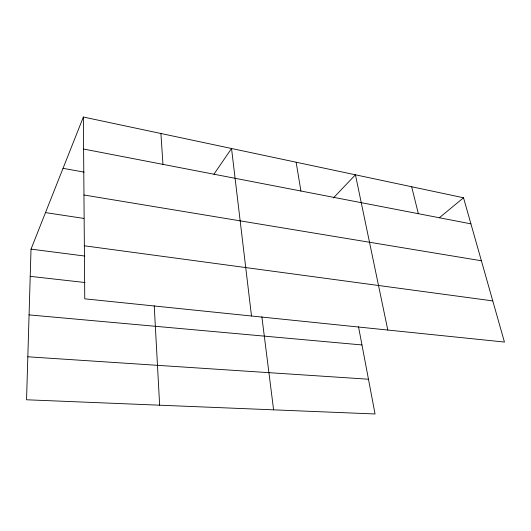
<?xml version="1.0" encoding="UTF-8"?>
<svg xmlns="http://www.w3.org/2000/svg" width="531" height="531" viewBox="0 0 531 531"><rect width="100%" height="100%" fill="white"/><g stroke="black" fill="none" stroke-linecap="round" stroke-linejoin="round"><path stroke-width="0.8" d="M83.36 117.026L84.754 298.827L504.45 342.057L463.517 197.764L83.36 117.026L31.024 249.125L26.55 399.777L375.052 413.974L358.498 326.638M213.966 174.161L231.536 148.494L251.508 316.005M333.362 198.003L355.438 174.805L387.809 330.043M439.303 217.816L463.517 197.764M27.824 356.792L368.461 379.214M29.072 314.89L361.969 344.951M30.214 276.346L85.086 282.538M31.024 249.125L84.768 256.048M84.349 245.793L492.775 300.904M45.493 212.612L83.858 218.42M83.958 194.996L481.391 260.767M63.03 168.334L84.051 172.104M83.606 149.045L470.917 223.85M411.664 186.746L418.348 213.694M296.132 162.214L300.918 191.014M261.869 316.788L273.604 409.846M160.906 133.493L162.964 164.371M154.229 305.81L159.645 405.199"/></g></svg>
